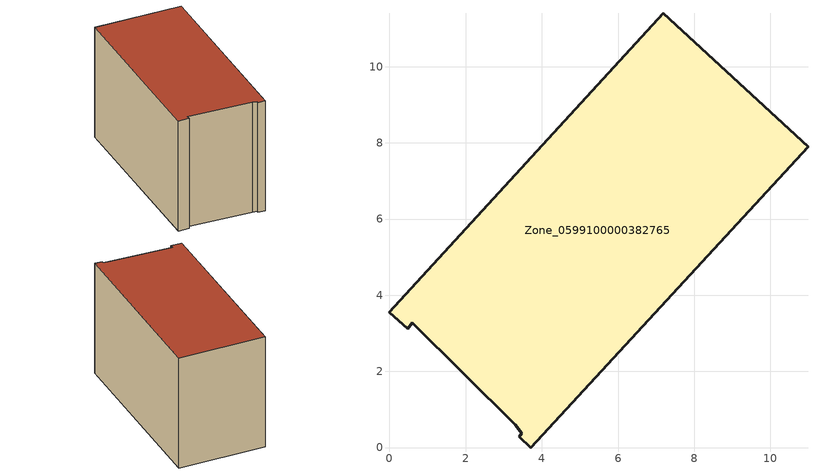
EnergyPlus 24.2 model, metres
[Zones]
Zone_0599100000382765
 floor ground (C_G): 3.4,0.29 3.48,0.37 3.29,0.59 0.59,3.28 0.48,3.12 0,3.56 7.19,11.4 10.98,7.9 3.71,0 z0
 wall outside (C_F): 3.48,0.37 3.4,0.29 3.71,0 10.98,7.9 7.19,11.4 0,3.56 0.48,3.12 0.59,3.28 3.29,0.59 3.48,0.37 z0:7.02
 roof outside (C_R): 0.59,3.28 3.29,0.59 3.48,0.37 3.4,0.29 3.71,0 10.98,7.9 7.19,11.4 0,3.56 0.48,3.12 z7.02
[BUILDING]
Pand.0599100000382765: North Axis=0; Terrain=City; Loads Convergence Tolerance Value=0.04; Temperature Convergence Tolerance Value=0.4; Solar Distribution=FullExterior; Maximum Number of Warmup Days=25; Minimum Number of Warmup Days=1
[Site:Location]
Rotterdam.The.Hague.AP_ZH_NLD Design_Conditions: Latitude=51.96; Longitude=4.45; Time Zone=1; Elevation=-4.5
[SITE:GROUNDTEMPERATURE:BUILDINGSURFACE]
18, 18, 18, 18, 18, 18, 18, 18, 18, 18, 18, 18
[MATERIAL] Thermal Absorptance=0.9; Solar Absorptance=0.7; Visible Absorptance=0.7
Name | Roughness | Thickness | Conductivity | Density | Specific Heat
G.TI.1992-2005 | MediumSmooth | 0.15 | 0.06 | 540 | 1210
F.TI.1992-2005 | Rough | 0.3 | 0.12 | 1920 | 840
R.TI.1992-2005 | MediumRough | 0.2 | 0.08 | 1500 | 1000
[CONSTRUCTION]
C_G: G.TI.1992-2005
C_F: F.TI.1992-2005
C_R: R.TI.1992-2005
[ZONE]
Zone_0599100000382765: Type=1; Multiplier=1; Ceiling Height=Autocalculate; Volume=Autocalculate; Floor Area=autocalculate; Part of Total Floor Area=Yes
[ZONEINFILTRATION:DESIGNFLOWRATE]
Infil_Zone_0599100000382765: Zone or ZoneList or Space or SpaceList=Zone_0599100000382765; Schedule=AlwaysOn; Design Flow Rate Calculation Method=Flow/Area; Flow Rate per Floor Area=0.0015; Constant Term Coefficient=1; Temperature Term Coefficient=0; Velocity Term Coefficient=0; Velocity Squared Term Coefficient=0
[HVACTEMPLATE:ZONE:IDEALLOADSAIRSYSTEM]
Zone_0599100000382765: Maximum Heating Supply Air Temperature=50; Minimum Cooling Supply Air Temperature=13; Maximum Heating Supply Air Humidity Ratio=0.0156; Minimum Cooling Supply Air Humidity Ratio=0.0077; Heating Limit=NoLimit; Cooling Limit=NoLimit; Dehumidification Control Type=ConstantSensibleHeatRatio; Cooling Sensible Heat Ratio=0.7; Dehumidification Setpoint=60; Humidification Control Type=None; Humidification Setpoint=30; Outdoor Air Method=None; Outdoor Air Flow Rate per Person=0.00944; Outdoor Air Flow Rate per Zone Floor Area=0; Outdoor Air Flow Rate per Zone=0; Demand Controlled Ventilation Type=None; Outdoor Air Economizer Type=NoEconomizer; Heat Recovery Type=None; Sensible Heat Recovery Effectiveness=0.7; Latent Heat Recovery Effectiveness=0.65
[ZONECONTROL:THERMOSTAT]
ThermostatControl_Zone_0599100000382765: Zone or ZoneList=Zone_0599100000382765; Control Type Schedule=DualSetpointControlType; Control 1=Thermostat_Zone_0599100000382765; Temperature Difference Between Cutout And Setpoint=0
[THERMOSTATSETPOINT:DUALSETPOINT]
Thermostat_Zone_0599100000382765: Heating Setpoint Temperature Schedule=HeatingSetpoint_Zone_0599100000382765; Cooling Setpoint Temperature Schedule=CoolingSetpoint_Zone_0599100000382765
[SCHEDULE:COMPACT]
HeatingSetpoint_Zone_0599100000382765: Through: 12/31, For: AllDays, Until: 24:00, 21
CoolingSetpoint_Zone_0599100000382765: Through: 12/31, For: AllDays, Until: 24:00, 24
DualSetpointControlType: Through: 12/31, For: AllDays, Until: 24:00, 4
AlwaysOn: Through: 12/31, For: AllDays, Until: 24:00, 1
